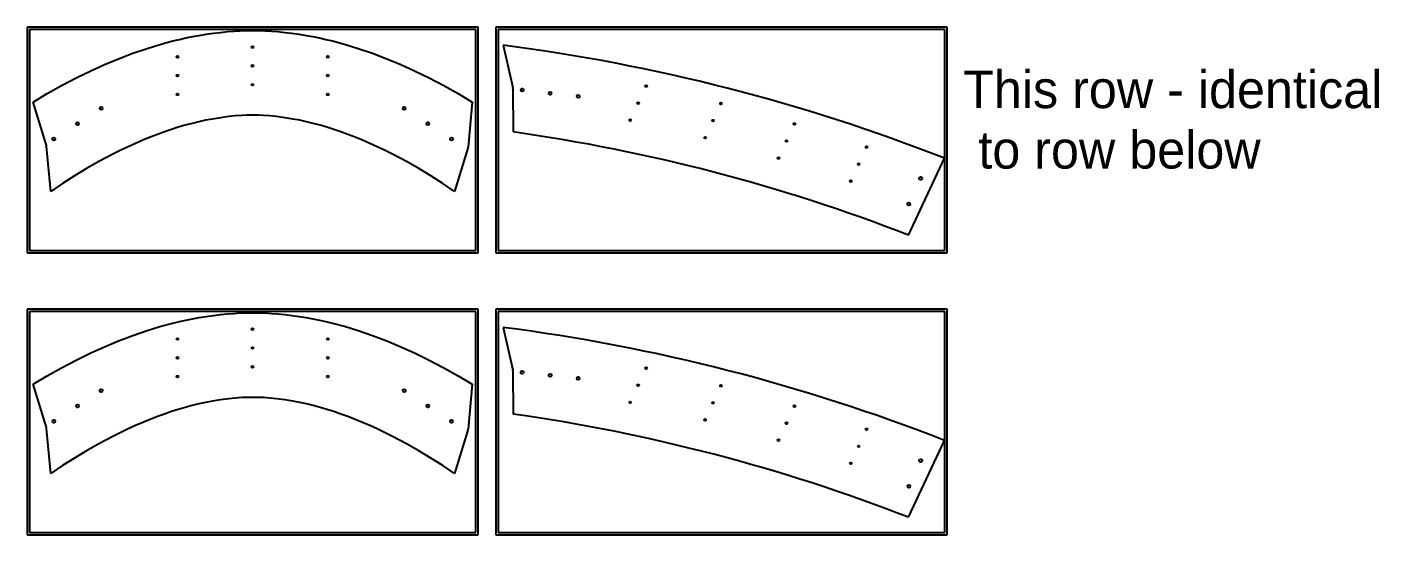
# Model space of a CAD drawing. Extents: x 857 to 1452, y -122 to 46.
# Drawn here: x 1164.6 to 1452.2, y -67.2 to 40.8 of the extents above; entities that cross this region are included whole.
import ezdxf

# ---------------------------------------------------------------- set-up
doc = ezdxf.new("R2010")
doc.units = 0
doc.header["$MEASUREMENT"] = 0
doc.header["$PDMODE"] = 32
doc.header["$PDSIZE"] = 0.38
doc.layers.get('0').update_dxf_attribs({"linetype": 'CONTINUOUS'})
for name, color, linetype in [('DEFAULT', 7, 'CONTINUOUS'), ('DRILL_PTS__ENGRAVE_PASS_RO', 4, 'CONTINUOUS'), ('DRILLING', 3, 'CONTINUOUS'), ('PLYWOOD', 6, 'CONTINUOUS')]:
    doc.layers.add(name, color=color, linetype=linetype)

# ---------------------------------------------------------------- blocks, each defined once
blk = doc.blocks.new('*X7')
at = {"layer": 'DEFAULT', "linetype": 'Continuous'}
for s, p in [('This row - identical', (1363.72, 23.59)), (' to row below', (1363.98, 10.74))]:
    blk.add_text(s, height=8, dxfattribs=at).set_placement(p)

msp = doc.modelspace()

# ---------------------------------------------------------------- linework, layer by layer
for p, q in [((1265.85897, 36.96954), (1267.88477, 27.97151)), ((1267.90918, 27.75731), (1267.95942, 18.53419)), ((1352.10474, -3.41901), (1359.72785, 12.9288)), ((1265.85897, -23.03046), (1267.88477, -32.02849)), ((1267.90918, -32.24269), (1267.95942, -41.46581)), ((1352.10474, -63.41901), (1359.72785, -47.0712))]:
    msp.add_line(p, q)
for centre, radius, start, end in [((1215.4179, -355.26085), 395.46047, 68.5975721, 82.6719481), ((1266.90919, 27.75186), 1, 0.3120738, 12.6879262), ((1215.13836, -356.16438), 378.40333, 68.7794642, 81.9759179), ((1215.4179, -415.26085), 395.46047, 68.5975721, 82.6719481), ((1266.90919, -32.24814), 1, 0.3120738, 12.6879262), ((1215.13836, -416.16438), 378.40333, 68.7794642, 81.9759179)]:
    msp.add_arc(centre, radius, start, end)
at = {"layer": 'DEFAULT'}
for p, q in [((1192.82889, 37.12458), (1195.5915, 37.87064)), ((1195.5915, 37.87064), (1196.98181, 38.20753)), ((1196.98181, 38.20753), (1198.3777, 38.51923)), ((1198.3777, 38.51923), (1199.77887, 38.80492)), ((1199.77887, 38.80492), (1201.18501, 39.06378)), ((1201.18501, 39.06378), (1202.69006, 39.3095)), ((1202.69006, 39.3095), (1204.19996, 39.52334)), ((1204.19996, 39.52334), (1205.71423, 39.70489)), ((1205.71423, 39.70489), (1207.23243, 39.85374)), ((1207.23243, 39.85374), (1208.56397, 39.95642)), ((1208.56397, 39.95642), (1209.89727, 40.03083)), ((1209.89727, 40.03083), (1211.23145, 40.07407)), ((1211.23145, 40.07407), (1212.56561, 40.08323)), ((1212.56561, 40.08323), (1213.89977, 40.07407)), ((1213.89977, 40.07407), (1215.23394, 40.03083)), ((1215.23394, 40.03083), (1216.56724, 39.95642)), ((1216.56724, 39.95642), (1217.89878, 39.85374)), ((1217.89878, 39.85374), (1219.41698, 39.70489)), ((1219.41698, 39.70489), (1220.93125, 39.52334)), ((1220.93125, 39.52334), (1222.44115, 39.3095)), ((1222.44115, 39.3095), (1223.9462, 39.06378)), ((1223.9462, 39.06378), (1225.35234, 38.80492)), ((1225.35234, 38.80492), (1226.75351, 38.51923)), ((1226.75351, 38.51923), (1228.14941, 38.20753)), ((1228.14941, 38.20753), (1229.53971, 37.87064)), ((1229.53971, 37.87064), (1232.30232, 37.12458)), ((1184.04039, 34.10235), (1187.04799, 35.24518)), ((1187.04799, 35.24518), (1190.09236, 36.28761)), ((1190.09236, 36.28761), (1192.82889, 37.12458)), ((1232.30232, 37.12458), (1235.03885, 36.28761)), ((1235.03885, 36.28761), (1238.08322, 35.24518)), ((1238.08322, 35.24518), (1241.09082, 34.10235)), ((1178.13807, 31.54077), (1181.07021, 32.86544)), ((1181.07021, 32.86544), (1184.04039, 34.10235)), ((1241.09082, 34.10235), (1244.061, 32.86544)), ((1244.061, 32.86544), (1246.99314, 31.54077)), ((1171.90306, 28.38834), (1174.99775, 30.00983)), ((1174.99775, 30.00983), (1178.13807, 31.54077)), ((1246.99314, 31.54077), (1250.13346, 30.00983)), ((1250.13346, 30.00983), (1253.22815, 28.38834)), ((1165.8506, 24.89569), (1168.85401, 26.68179)), ((1168.85401, 26.68179), (1171.90306, 28.38834)), ((1253.22815, 28.38834), (1256.2772, 26.68179)), ((1256.2772, 26.68179), (1259.28061, 24.89569)), ((1168.68197, 15.6815), (1165.8506, 24.89569)), ((1259.28061, 24.89569), (1258.40096, 15.29652)), ((1199.66925, 20.33471), (1198.21348, 19.94249)), ((1201.11748, 20.68892), (1199.66925, 20.33471)), ((1202.55712, 21.00432), (1201.11748, 20.68892)), ((1203.98709, 21.2801), (1202.55712, 21.00432)), ((1205.72665, 21.56347), (1203.98709, 21.2801)), ((1207.46387, 21.7886), (1205.72665, 21.56347)), ((1208.87838, 21.92888), (1207.46387, 21.7886)), ((1210.25062, 22.02626), (1208.87838, 21.92888)), ((1211.37873, 22.07273), (1210.25062, 22.02626)), ((1212.45047, 22.0836), (1211.37873, 22.07273)), ((1212.68074, 22.0836), (1212.45047, 22.0836)), ((1213.75248, 22.07273), (1212.68074, 22.0836)), ((1214.8806, 22.02626), (1213.75248, 22.07273)), ((1216.25283, 21.92888), (1214.8806, 22.02626)), ((1217.66735, 21.7886), (1216.25283, 21.92888)), ((1219.40456, 21.56347), (1217.66735, 21.7886)), ((1221.14413, 21.2801), (1219.40456, 21.56347)), ((1222.5741, 21.00432), (1221.14413, 21.2801)), ((1224.01373, 20.68892), (1222.5741, 21.00432)), ((1225.46196, 20.33471), (1224.01373, 20.68892)), ((1226.91773, 19.94249), (1225.46196, 20.33471)), ((1190.77508, 17.40948), (1189.20398, 16.767)), ((1192.34678, 18.01562), (1190.77508, 17.40948)), ((1193.816, 18.5485), (1192.34678, 18.01562)), ((1195.28489, 19.04812), (1193.816, 18.5485)), ((1196.7514, 19.51321), (1195.28489, 19.04812)), ((1198.21348, 19.94249), (1196.7514, 19.51321)), ((1228.37981, 19.51321), (1226.91773, 19.94249)), ((1229.84632, 19.04812), (1228.37981, 19.51321)), ((1231.31521, 18.5485), (1229.84632, 19.04812)), ((1232.78443, 18.01562), (1231.31521, 18.5485)), ((1234.35613, 17.40948), (1232.78443, 18.01562)), ((1235.92723, 16.767), (1234.35613, 17.40948)), ((1169.60155, 5.87986), (1168.7219, 15.47903)), ((1184.50025, 14.63173), (1182.94019, 13.85532)), ((1186.06543, 15.37684), (1184.50025, 14.63173)), ((1187.63394, 16.08913), (1186.06543, 15.37684)), ((1189.20398, 16.767), (1187.63394, 16.08913)), ((1237.49727, 16.08913), (1235.92723, 16.767)), ((1239.06578, 15.37684), (1237.49727, 16.08913)), ((1240.63096, 14.63173), (1239.06578, 15.37684)), ((1242.19102, 13.85532), (1240.63096, 14.63173)), ((1258.36103, 15.09405), (1255.52966, 5.87986)), ((1179.8369, 12.2118), (1177.24851, 10.74135)), ((1182.94019, 13.85532), (1179.8369, 12.2118)), ((1245.29431, 12.2118), (1242.19102, 13.85532)), ((1247.8827, 10.74135), (1245.29431, 12.2118)), ((1174.67839, 9.19301), (1172.12869, 7.57107)), ((1177.24851, 10.74135), (1174.67839, 9.19301)), ((1250.45282, 9.19301), (1247.8827, 10.74135)), ((1253.00252, 7.57107), (1250.45282, 9.19301)), ((1172.12869, 7.57107), (1169.60155, 5.87986)), ((1255.52966, 5.87986), (1253.00252, 7.57107)), ((1207.23243, -20.14626), (1208.56397, -20.04358)), ((1208.56397, -20.04358), (1209.89727, -19.96917)), ((1209.89727, -19.96917), (1211.23145, -19.92593)), ((1211.23145, -19.92593), (1212.56561, -19.91677)), ((1212.56561, -19.91677), (1213.89977, -19.92593)), ((1213.89977, -19.92593), (1215.23394, -19.96917)), ((1215.23394, -19.96917), (1216.56724, -20.04358)), ((1216.56724, -20.04358), (1217.89878, -20.14626)), ((1190.09236, -23.71239), (1192.82889, -22.87542)), ((1192.82889, -22.87542), (1195.5915, -22.12936)), ((1195.5915, -22.12936), (1196.98181, -21.79247)), ((1196.98181, -21.79247), (1198.3777, -21.48077)), ((1198.3777, -21.48077), (1199.77887, -21.19508)), ((1199.77887, -21.19508), (1201.18501, -20.93622)), ((1201.18501, -20.93622), (1202.69006, -20.6905)), ((1202.69006, -20.6905), (1204.19996, -20.47666)), ((1204.19996, -20.47666), (1205.71423, -20.29511)), ((1205.71423, -20.29511), (1207.23243, -20.14626)), ((1217.89878, -20.14626), (1219.41698, -20.29511)), ((1219.41698, -20.29511), (1220.93125, -20.47666)), ((1220.93125, -20.47666), (1222.44115, -20.6905)), ((1222.44115, -20.6905), (1223.9462, -20.93622)), ((1223.9462, -20.93622), (1225.35234, -21.19508)), ((1225.35234, -21.19508), (1226.75351, -21.48077)), ((1226.75351, -21.48077), (1228.14941, -21.79247)), ((1228.14941, -21.79247), (1229.53971, -22.12936)), ((1229.53971, -22.12936), (1232.30232, -22.87542)), ((1232.30232, -22.87542), (1235.03885, -23.71239)), ((1184.04039, -25.89765), (1187.04799, -24.75482)), ((1187.04799, -24.75482), (1190.09236, -23.71239)), ((1235.03885, -23.71239), (1238.08322, -24.75482)), ((1238.08322, -24.75482), (1241.09082, -25.89765)), ((1174.99775, -29.99017), (1178.13807, -28.45923)), ((1178.13807, -28.45923), (1181.07021, -27.13456)), ((1181.07021, -27.13456), (1184.04039, -25.89765)), ((1241.09082, -25.89765), (1244.061, -27.13456)), ((1244.061, -27.13456), (1246.99314, -28.45923)), ((1246.99314, -28.45923), (1250.13346, -29.99017)), ((1168.85401, -33.31821), (1171.90306, -31.61166)), ((1171.90306, -31.61166), (1174.99775, -29.99017)), ((1250.13346, -29.99017), (1253.22815, -31.61166)), ((1253.22815, -31.61166), (1256.2772, -33.31821)), ((1165.8506, -35.10431), (1168.85401, -33.31821)), ((1256.2772, -33.31821), (1259.28061, -35.10431)), ((1168.68197, -44.3185), (1165.8506, -35.10431)), ((1259.28061, -35.10431), (1258.40096, -44.70348)), ((1198.21348, -40.05751), (1196.7514, -40.48679)), ((1199.66925, -39.66529), (1198.21348, -40.05751)), ((1201.11748, -39.31108), (1199.66925, -39.66529)), ((1202.55712, -38.99568), (1201.11748, -39.31108)), ((1203.98709, -38.7199), (1202.55712, -38.99568)), ((1205.72665, -38.43653), (1203.98709, -38.7199)), ((1207.46387, -38.2114), (1205.72665, -38.43653)), ((1208.87838, -38.07112), (1207.46387, -38.2114)), ((1210.25062, -37.97374), (1208.87838, -38.07112)), ((1211.37873, -37.92727), (1210.25062, -37.97374)), ((1212.45047, -37.9164), (1211.37873, -37.92727)), ((1212.68074, -37.9164), (1212.45047, -37.9164)), ((1213.75248, -37.92727), (1212.68074, -37.9164)), ((1214.8806, -37.97374), (1213.75248, -37.92727)), ((1216.25283, -38.07112), (1214.8806, -37.97374)), ((1217.66735, -38.2114), (1216.25283, -38.07112)), ((1219.40456, -38.43653), (1217.66735, -38.2114)), ((1221.14413, -38.7199), (1219.40456, -38.43653)), ((1222.5741, -38.99568), (1221.14413, -38.7199)), ((1224.01373, -39.31108), (1222.5741, -38.99568)), ((1225.46196, -39.66529), (1224.01373, -39.31108)), ((1226.91773, -40.05751), (1225.46196, -39.66529)), ((1228.37981, -40.48679), (1226.91773, -40.05751)), ((1190.77508, -42.59052), (1189.20398, -43.233)), ((1192.34678, -41.98438), (1190.77508, -42.59052)), ((1193.816, -41.4515), (1192.34678, -41.98438)), ((1195.28489, -40.95188), (1193.816, -41.4515)), ((1196.7514, -40.48679), (1195.28489, -40.95188)), ((1229.84632, -40.95188), (1228.37981, -40.48679)), ((1231.31521, -41.4515), (1229.84632, -40.95188)), ((1232.78443, -41.98438), (1231.31521, -41.4515)), ((1234.35613, -42.59052), (1232.78443, -41.98438)), ((1235.92723, -43.233), (1234.35613, -42.59052)), ((1169.60155, -54.12014), (1168.7219, -44.52097)), ((1184.50025, -45.36827), (1182.94019, -46.14468)), ((1186.06543, -44.62316), (1184.50025, -45.36827)), ((1187.63394, -43.91087), (1186.06543, -44.62316)), ((1189.20398, -43.233), (1187.63394, -43.91087)), ((1237.49727, -43.91087), (1235.92723, -43.233)), ((1239.06578, -44.62316), (1237.49727, -43.91087)), ((1240.63096, -45.36827), (1239.06578, -44.62316)), ((1242.19102, -46.14468), (1240.63096, -45.36827)), ((1258.36103, -44.90595), (1255.52966, -54.12014)), ((1179.8369, -47.7882), (1177.24851, -49.25865)), ((1182.94019, -46.14468), (1179.8369, -47.7882)), ((1245.29431, -47.7882), (1242.19102, -46.14468)), ((1247.8827, -49.25865), (1245.29431, -47.7882)), ((1174.67839, -50.80699), (1172.12869, -52.42893)), ((1177.24851, -49.25865), (1174.67839, -50.80699)), ((1250.45282, -50.80699), (1247.8827, -49.25865)), ((1253.00252, -52.42893), (1250.45282, -50.80699)), ((1172.12869, -52.42893), (1169.60155, -54.12014)), ((1255.52966, -54.12014), (1253.00252, -52.42893))]:
    msp.add_line(p, q, dxfattribs=at)
for centre, start, end in [((1167.72608, 15.38778), 5.2358151, 17.0812817), ((1257.40514, 15.38778), 342.9187183, 354.7641849), ((1167.72608, -44.61222), 5.2358151, 17.0812817), ((1257.40514, -44.61222), 342.9187183, 354.7641849)]:
    msp.add_arc(centre, 1, start, end, dxfattribs=at)
at = {"layer": 'DRILL_PTS__ENGRAVE_PASS_RO'}
for p in [(1196.56561, 34.50655), (1212.54241, 36.58331), (1228.56561, 34.50655), (1212.54241, 32.58331), (1196.56561, 30.50655), (1212.54241, 28.58331), (1228.56561, 30.50655), (1196.56561, 26.50655), (1228.56561, 26.50655), (1296.27389, 28.28824), (1294.58341, 24.66301), (1312.19209, 24.56572), (1292.89294, 21.03778), (1310.50162, 20.94049), (1327.82378, 20.22876), (1308.81115, 17.31526), (1326.13331, 16.60353), (1343.18249, 15.3064), (1324.44284, 12.9783), (1341.49202, 11.68117), (1339.80155, 8.05594), (1196.56561, -25.49345), (1212.54241, -23.41669), (1228.56561, -25.49345), (1212.54241, -27.41669), (1196.56561, -29.49345), (1212.54241, -31.41669), (1228.56561, -29.49345), (1296.27389, -31.71176), (1196.56561, -33.49345), (1228.56561, -33.49345), (1294.58341, -35.33699), (1312.19209, -35.43428), (1292.89294, -38.96222), (1310.50162, -39.05951), (1327.82378, -39.77124), (1308.81115, -42.68474), (1326.13331, -43.39647), (1343.18249, -44.6936), (1324.44284, -47.0217), (1341.49202, -48.31883), (1339.80155, -51.94406)]:
    msp.add_point(p, dxfattribs=at)
at = {"layer": 'DRILLING'}
for centre in [(1269.89122, 27.42395), (1275.85527, 26.76811), (1281.81932, 26.11227), (1180.32856, 23.52272), (1244.80265, 23.52272), (1175.28757, 20.26874), (1249.84364, 20.26874), (1170.24657, 17.01476), (1254.88464, 17.01476), (1354.6918, 8.63602), (1352.15609, 3.19817), (1269.89122, -32.57605), (1275.85527, -33.23189), (1281.81932, -33.88773), (1180.32856, -36.47728), (1244.80265, -36.47728), (1175.28757, -39.73126), (1249.84364, -39.73126), (1170.24657, -42.98524), (1254.88464, -42.98524), (1354.6918, -51.36398), (1352.15609, -56.80183)]:
    msp.add_circle(centre, 0.3225, dxfattribs=at)
at = {"layer": 'PLYWOOD'}
for p, q in [((1260.56561, 40.83323), (1164.56561, 40.83323)), ((1164.56561, 40.83323), (1164.56561, -7.16677)), ((1260.06561, 40.33323), (1165.06561, 40.33323)), ((1165.06561, 40.33323), (1165.06561, -6.66677)), ((1260.06561, -6.66677), (1260.06561, 40.33323)), ((1260.56561, -7.16677), (1260.56561, 40.83323)), ((1360.30323, 40.83323), (1264.30323, 40.83323)), ((1264.30323, 40.83323), (1264.30323, -7.16677)), ((1359.80323, 40.33323), (1264.80323, 40.33323)), ((1264.80323, 40.33323), (1264.80323, -6.66677)), ((1359.80323, -6.66677), (1359.80323, 40.33323)), ((1360.30323, -7.16677), (1360.30323, 40.83323)), ((1164.56561, -7.16677), (1260.56561, -7.16677)), ((1165.06561, -6.66677), (1260.06561, -6.66677)), ((1264.30323, -7.16677), (1360.30323, -7.16677)), ((1264.80323, -6.66677), (1359.80323, -6.66677)), ((1260.56561, -19.16677), (1164.56561, -19.16677)), ((1164.56561, -19.16677), (1164.56561, -67.16677)), ((1260.06561, -19.66677), (1165.06561, -19.66677)), ((1165.06561, -19.66677), (1165.06561, -66.66677)), ((1260.06561, -66.66677), (1260.06561, -19.66677)), ((1260.56561, -67.16677), (1260.56561, -19.16677)), ((1360.30323, -19.16677), (1264.30323, -19.16677)), ((1264.30323, -19.16677), (1264.30323, -67.16677)), ((1359.80323, -19.66677), (1264.80323, -19.66677)), ((1264.80323, -19.66677), (1264.80323, -66.66677)), ((1359.80323, -66.66677), (1359.80323, -19.66677)), ((1360.30323, -67.16677), (1360.30323, -19.16677)), ((1164.56561, -67.16677), (1260.56561, -67.16677)), ((1165.06561, -66.66677), (1260.06561, -66.66677)), ((1264.30323, -67.16677), (1360.30323, -67.16677)), ((1264.80323, -66.66677), (1359.80323, -66.66677))]:
    msp.add_line(p, q, dxfattribs=at)

# ---------------------------------------------------------------- block references
at = {"layer": 'DEFAULT'}
msp.add_blockref('*X7', (0, 0), dxfattribs=at)

doc.saveas('drawing.dxf')
